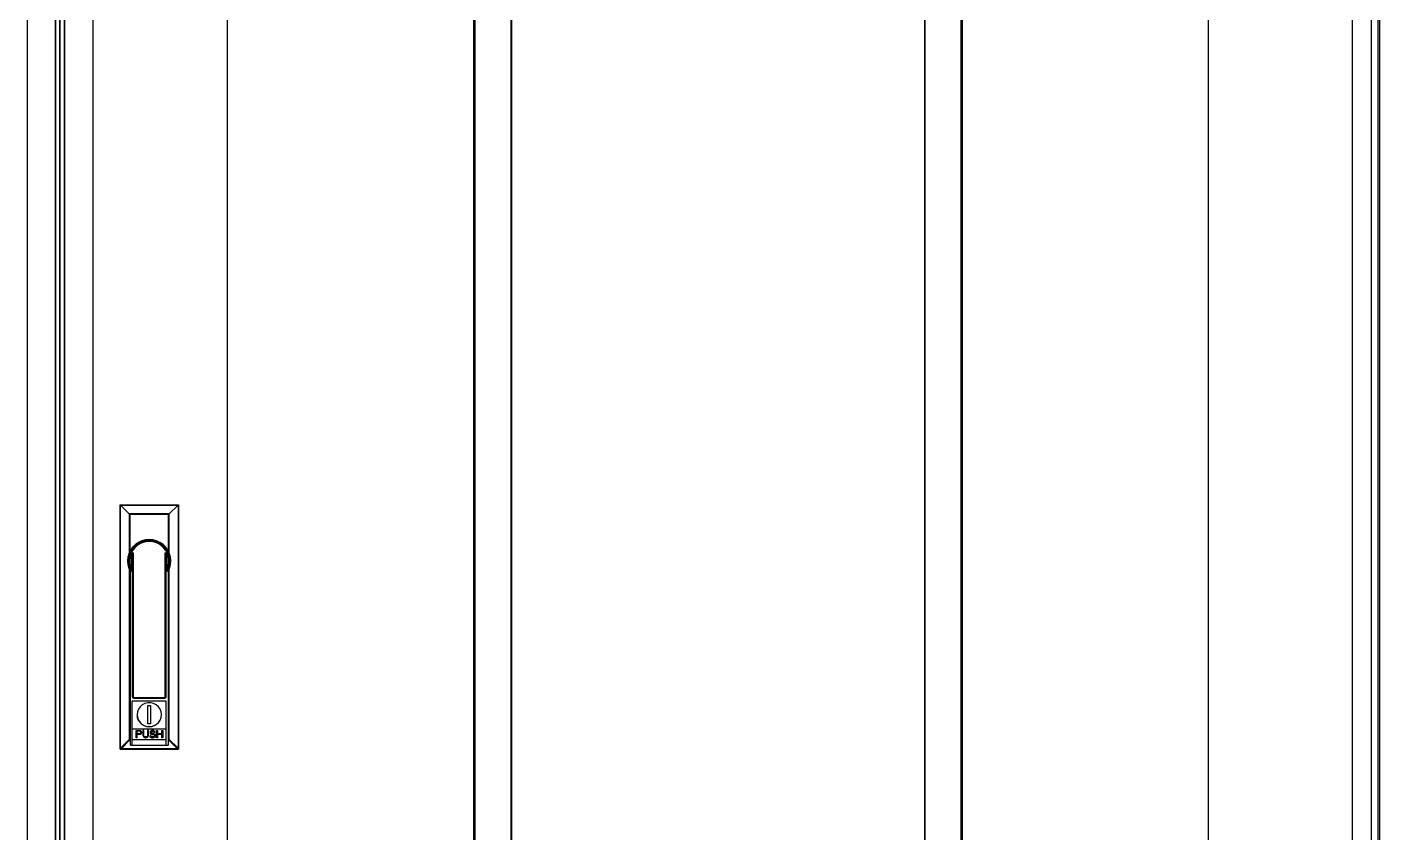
# Model space of a CAD drawing. Header units: millimetres. Extents: x 0 to 191, y -18 to 196.
# Drawn here: x 118.5 to 190.5, y 89.2 to 132.1 of the extents above; entities that cross this region are included whole.
import ezdxf

# ---------------------------------------------------------------- set-up
doc = ezdxf.new("R2010")
doc.units = ezdxf.units.MM
for name, color, linetype in [('4204-00441-MS731-1_0', 7, 'Continuous'), ('4212-06592_0', 7, 'Continuous'), ('4212-06607_0', 7, 'Continuous'), ('4212-12613_1_0', 7, 'Continuous'), ('4212-12660_1_0', 7, 'Continuous'), ('BIANZIDAI_0', 7, 'Continuous')]:
    doc.layers.add(name, color=color, linetype=linetype)

msp = doc.modelspace()

# ---------------------------------------------------------------- linework, layer by layer
at = {"layer": '4204-00441-MS731-1_0', "color": 7, "linetype": 'Continuous'}
for p, q in [((123.46, 106.625), (126.56, 106.625)), ((123.46, 93.625), (123.46, 106.625)), ((123.978, 106.107), (123.46, 106.625)), ((123.479, 106.606), (126.541, 106.606)), ((123.479, 93.675), (123.479, 106.606)), ((126.042, 106.107), (126.56, 106.625)), ((126.541, 106.606), (126.541, 93.675)), ((126.56, 106.625), (126.56, 93.625)), ((126.074, 106.139), (123.946, 106.139)), ((123.946, 106.139), (123.946, 104.062)), ((126.042, 106.107), (123.978, 106.107)), ((123.978, 106.107), (123.978, 104.131)), ((126.042, 104.131), (126.042, 106.107)), ((126.074, 104.062), (126.074, 106.139)), ((124.06, 103.07), (124.06, 103.925)), ((124.11, 104.037), (124.11, 96.425)), ((124.16, 104.066), (124.16, 96.425)), ((125.86, 96.425), (125.86, 104.066)), ((125.91, 96.425), (125.91, 104.037)), ((125.96, 103.07), (125.96, 103.925)), ((123.96, 94.156), (123.96, 103.156)), ((124.01, 93.825), (124.01, 103.057)), ((126.01, 103.057), (126.01, 93.825)), ((126.06, 103.156), (126.06, 94.156)), ((124.16, 96.425), (124.11, 96.425)), ((125.91, 96.175), (124.11, 96.175)), ((124.11, 93.825), (124.11, 96.175)), ((124.21, 96.375), (125.81, 96.375)), ((124.21, 96.375), (124.21, 96.325)), ((124.21, 96.325), (125.81, 96.325)), ((124.935, 95.945), (125.085, 95.945)), ((124.935, 94.965), (124.935, 95.945)), ((124.935, 95.935), (125.085, 95.935)), ((125.085, 95.945), (125.085, 94.965)), ((125.81, 96.375), (125.81, 96.325)), ((125.86, 96.425), (125.91, 96.425)), ((125.91, 93.825), (125.91, 96.175)), ((125.641, 95.302), (125.66, 95.455)), ((125.91, 94.675), (124.11, 94.675)), ((124.306, 94.616), (124.502, 94.616)), ((124.306, 94.223), (124.306, 94.616)), ((124.51, 94.575), (124.355, 94.575)), ((124.355, 94.575), (124.355, 94.449)), ((124.355, 94.449), (124.51, 94.449)), ((124.502, 94.399), (124.355, 94.399)), ((124.355, 94.399), (124.355, 94.223)), ((124.502, 94.616), (124.543, 94.608)), ((124.543, 94.407), (124.502, 94.399)), ((124.535, 94.566), (124.51, 94.575)), ((124.51, 94.449), (124.535, 94.457)), ((124.551, 94.549), (124.535, 94.566)), ((124.535, 94.457), (124.551, 94.474)), ((124.543, 94.608), (124.576, 94.583)), ((124.576, 94.432), (124.543, 94.407)), ((124.559, 94.524), (124.551, 94.549)), ((124.551, 94.474), (124.559, 94.499)), ((124.559, 94.499), (124.559, 94.524)), ((124.576, 94.583), (124.6, 94.549)), ((124.6, 94.466), (124.576, 94.432)), ((124.6, 94.549), (124.608, 94.524)), ((124.608, 94.491), (124.6, 94.466)), ((124.608, 94.524), (124.608, 94.491)), ((124.723, 94.616), (124.674, 94.616)), ((124.674, 94.616), (124.674, 94.357)), ((124.674, 94.357), (124.682, 94.315)), ((124.682, 94.315), (124.699, 94.282)), ((124.699, 94.282), (124.731, 94.248)), ((124.723, 94.357), (124.723, 94.616)), ((124.731, 94.324), (124.723, 94.357)), ((124.748, 94.299), (124.731, 94.324)), ((124.772, 94.282), (124.748, 94.299)), ((124.805, 94.274), (124.772, 94.282)), ((124.87, 94.282), (124.838, 94.274)), ((124.895, 94.299), (124.87, 94.282)), ((124.911, 94.324), (124.895, 94.299)), ((124.92, 94.357), (124.911, 94.324)), ((124.911, 94.248), (124.944, 94.282)), ((124.969, 94.616), (124.92, 94.616)), ((124.92, 94.616), (124.92, 94.357)), ((125.085, 94.965), (124.935, 94.965)), ((124.944, 94.282), (124.961, 94.315)), ((124.961, 94.315), (124.969, 94.357)), ((124.969, 94.357), (124.969, 94.616)), ((125.083, 94.332), (125.034, 94.332)), ((125.034, 94.332), (125.042, 94.299)), ((125.042, 94.299), (125.067, 94.257)), ((125.067, 94.558), (125.059, 94.524)), ((125.059, 94.524), (125.059, 94.491)), ((125.059, 94.491), (125.067, 94.457)), ((125.1, 94.591), (125.067, 94.558)), ((125.067, 94.457), (125.1, 94.424)), ((125.092, 94.307), (125.083, 94.332)), ((125.116, 94.282), (125.092, 94.307)), ((125.132, 94.608), (125.1, 94.591)), ((125.1, 94.424), (125.132, 94.407)), ((125.108, 94.516), (125.116, 94.541)), ((125.108, 94.499), (125.108, 94.516)), ((125.116, 94.474), (125.108, 94.499)), ((125.116, 94.541), (125.141, 94.558)), ((125.141, 94.457), (125.116, 94.474)), ((125.149, 94.274), (125.116, 94.282)), ((125.165, 94.616), (125.132, 94.608)), ((125.132, 94.407), (125.165, 94.399)), ((125.141, 94.558), (125.165, 94.566)), ((125.165, 94.449), (125.141, 94.457)), ((125.206, 94.616), (125.165, 94.616)), ((125.165, 94.566), (125.214, 94.566)), ((125.214, 94.449), (125.165, 94.449)), ((125.165, 94.399), (125.214, 94.399)), ((125.247, 94.608), (125.206, 94.616)), ((125.214, 94.566), (125.239, 94.558)), ((125.255, 94.441), (125.214, 94.449)), ((125.214, 94.399), (125.247, 94.391)), ((125.247, 94.282), (125.214, 94.274)), ((125.239, 94.558), (125.255, 94.541)), ((125.28, 94.583), (125.247, 94.608)), ((125.247, 94.391), (125.272, 94.374)), ((125.272, 94.299), (125.247, 94.282)), ((125.255, 94.541), (125.263, 94.524)), ((125.288, 94.424), (125.255, 94.441)), ((125.263, 94.524), (125.313, 94.524)), ((125.272, 94.374), (125.288, 94.349)), ((125.288, 94.324), (125.272, 94.299)), ((125.304, 94.549), (125.28, 94.583)), ((125.321, 94.391), (125.288, 94.424)), ((125.288, 94.349), (125.288, 94.324)), ((125.288, 94.248), (125.321, 94.282)), ((125.313, 94.524), (125.304, 94.549)), ((125.337, 94.357), (125.321, 94.391)), ((125.321, 94.282), (125.337, 94.315)), ((125.337, 94.315), (125.337, 94.357)), ((125.403, 94.616), (125.452, 94.616)), ((125.403, 94.223), (125.403, 94.616)), ((125.452, 94.616), (125.452, 94.457)), ((125.452, 94.457), (125.681, 94.457)), ((125.681, 94.407), (125.452, 94.407)), ((125.452, 94.407), (125.452, 94.223)), ((125.681, 94.616), (125.73, 94.616)), ((125.681, 94.457), (125.681, 94.616)), ((125.681, 94.223), (125.681, 94.407)), ((125.73, 94.616), (125.73, 94.223)), ((123.46, 93.675), (123.479, 93.675)), ((123.464, 93.663), (123.46, 93.675)), ((123.46, 93.625), (126.56, 93.625)), ((123.475, 93.653), (123.464, 93.663)), ((123.471, 93.625), (123.483, 93.628)), ((123.479, 93.675), (123.96, 94.156)), ((123.479, 93.675), (123.487, 93.663)), ((123.487, 93.663), (123.498, 93.652)), ((123.498, 93.652), (123.51, 93.644)), ((123.51, 93.644), (123.984, 94.117)), ((126.51, 93.644), (123.51, 93.644)), ((124.01, 93.825), (126.01, 93.825)), ((124.11, 94.135), (125.91, 94.135)), ((124.355, 94.223), (124.306, 94.223)), ((124.731, 94.248), (124.764, 94.232)), ((124.764, 94.232), (124.805, 94.223)), ((124.838, 94.274), (124.805, 94.274)), ((124.805, 94.223), (124.838, 94.223)), ((124.838, 94.223), (124.879, 94.232)), ((124.879, 94.232), (124.911, 94.248)), ((125.067, 94.257), (125.108, 94.232)), ((125.108, 94.232), (125.149, 94.223)), ((125.214, 94.274), (125.149, 94.274)), ((125.149, 94.223), (125.214, 94.223)), ((125.214, 94.223), (125.255, 94.232)), ((125.255, 94.232), (125.288, 94.248)), ((125.452, 94.223), (125.403, 94.223)), ((125.73, 94.223), (125.681, 94.223)), ((126.51, 93.644), (126.036, 94.117)), ((126.541, 93.675), (126.06, 94.156)), ((126.51, 93.644), (126.522, 93.652)), ((126.51, 93.625), (126.51, 93.644)), ((126.522, 93.652), (126.533, 93.663)), ((126.533, 93.663), (126.541, 93.675)), ((126.56, 93.636), (126.557, 93.648))]:
    msp.add_line(p, q, dxfattribs=at)
for points in [[(125.66, 95.455), (125.641, 95.607), (125.586, 95.751), (125.497, 95.878), (125.379, 95.979), (125.24, 96.051), (125.088, 96.088), (124.932, 96.088), (124.78, 96.051), (124.641, 95.979), (124.523, 95.878), (124.434, 95.751), (124.379, 95.607), (124.36, 95.455)], [(124.36, 95.455), (124.379, 95.302), (124.434, 95.159), (124.523, 95.032), (124.641, 94.93), (124.78, 94.859), (124.932, 94.822), (125.088, 94.822), (125.24, 94.859), (125.379, 94.93), (125.497, 95.032), (125.586, 95.159), (125.641, 95.302)], [(124.36, 95.445), (124.376, 95.303), (124.424, 95.169), (124.502, 95.048), (124.605, 94.947), (124.728, 94.871), (124.865, 94.824), (125.01, 94.808), (125.155, 94.824), (125.292, 94.871), (125.415, 94.947), (125.518, 95.048), (125.596, 95.169), (125.644, 95.303), (125.66, 95.445)], [(123.51, 93.644), (123.491, 93.646), (123.475, 93.653)], [(123.483, 93.628), (123.496, 93.634), (123.51, 93.644)], [(123.984, 94.118), (123.976, 94.123), (123.97, 94.13), (123.964, 94.137), (123.961, 94.146), (123.96, 94.156)], [(124.01, 94.062), (124.008, 94.08), (124.003, 94.095), (123.994, 94.108), (123.984, 94.117)], [(126.036, 94.117), (126.026, 94.108), (126.017, 94.095), (126.012, 94.08), (126.01, 94.062)], [(126.036, 94.118), (126.048, 94.128), (126.057, 94.14), (126.06, 94.156)], [(126.532, 93.64), (126.522, 93.629), (126.51, 93.625)], [(126.541, 93.675), (126.539, 93.656), (126.532, 93.64)], [(126.557, 93.648), (126.551, 93.661), (126.541, 93.675)]]:
    msp.add_lwpolyline(points, dxfattribs=at)
for centre, radius, start, end in [((125.01, 103.625), 1.15, 330.40815, 209.59185), ((125.01, 103.625), 1.1, 329.72736, 210.27264), ((125.01, 103.625), 1.05, 334.79123, 205.20877), ((124.21, 103.925), 0.15, 109.47122, 180), ((125.81, 103.925), 0.15, 0, 70.52878), ((124.21, 96.425), 0.1, 180, 270), ((124.21, 96.425), 0.05, 180, 270), ((125.81, 96.425), 0.1, 270, 360), ((125.81, 96.425), 0.05, 270, 0)]:
    msp.add_arc(centre, radius, start, end, dxfattribs=at)
at = {"layer": '4212-06592_0', "color": 7, "linetype": 'Continuous'}
for p, q in [((120.04, 10.07), (120.04, 195.3)), ((120.26, 195.3), (120.26, 0.3)), ((120.26, 0.3), (120.26, 195.3)), ((120.48, 195.3), (120.48, 10.069))]:
    msp.add_line(p, q, dxfattribs=at)
at = {"layer": '4212-06607_0', "color": 7, "linetype": 'Continuous'}
msp.add_line((190.48, 10.42), (190.48, 195.3), dxfattribs=at)
at = {"layer": '4212-12613_1_0', "color": 7, "linetype": 'Continuous'}
for p, q in [((120.51, 195.3), (120.51, 10.8)), ((122.01, 195.3), (122.01, 10.8)), ((142.268, 195.3), (142.268, 10.8)), ((142.331, 195.3), (142.331, 10.8)), ((168.189, 195.3), (168.189, 10.8)), ((168.252, 195.3), (168.252, 10.8)), ((189.01, 195.3), (189.01, 10.8)), ((190.01, 195.3), (190.01, 10.8)), ((129.18, 15.8), (129.18, 190.32)), ((181.34, 190.32), (181.34, 15.8)), ((144.248, 133.3), (144.248, 10.8)), ((144.274, 133.3), (144.274, 10.8)), ((166.246, 133.3), (166.246, 10.8)), ((166.272, 133.3), (166.272, 10.8))]:
    msp.add_line(p, q, dxfattribs=at)
at = {"layer": '4212-12660_1_0', "color": 7, "linetype": 'Continuous'}
for p, q in [((118.51, 195.3), (118.51, 10.8)), ((120.01, 195.3), (120.01, 10.8))]:
    msp.add_line(p, q, dxfattribs=at)
at = {"layer": 'BIANZIDAI_0', "color": 7, "linetype": 'Continuous'}
msp.add_line((190.361, 195.22), (190.361, 15.22), dxfattribs=at)

doc.saveas('drawing.dxf')
